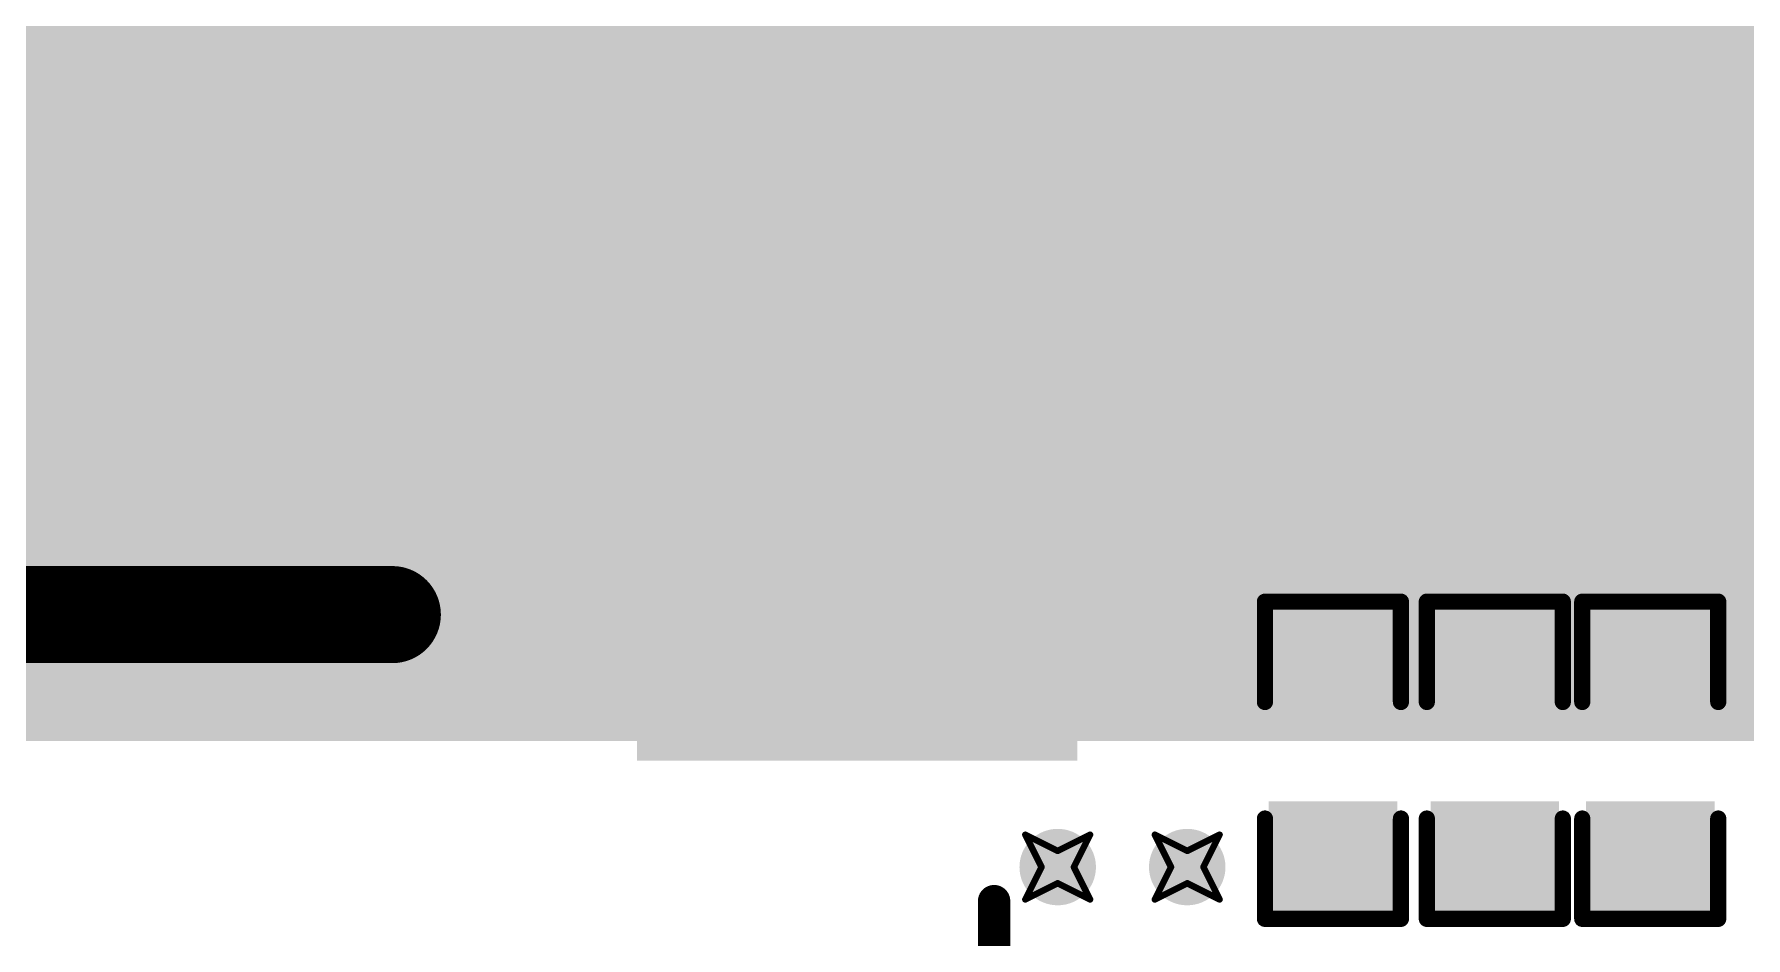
# Model space of a CAD drawing. Header units: inches. Extents: x -11 to 1110, y -7 to 455.
# Drawn here: x 620.95 to 634.38, y 23.93 to 31.02 of the extents above; entities that cross this region are included whole.
import ezdxf

# ---------------------------------------------------------------- set-up
doc = ezdxf.new("R2010")
doc.units = ezdxf.units.IN
for name, color, linetype in [('Bottom Layer', 5, 'Continuous'), ('Bottom Overlay', 54, 'Continuous'), ('Bottom Paste', 16, 'Continuous'), ('Bottom Solder', 6, 'Continuous'), ('Drill Drawing', 1, 'Continuous'), ('Top Layer', 1, 'Continuous'), ('Via Holes', 16, 'Continuous')]:
    doc.layers.add(name, color=color, linetype=linetype)

# ---------------------------------------------------------------- blocks, each defined once
blk = doc.blocks.new('BCIH1367_2R2M_B_234')
at = {"layer": 'Bottom Layer'}
blk.add_hatch(color=5, dxfattribs=at).paths.add_polyline_path([(3.99999962, 2.50000008), (7.250000739999999, 2.50000008), (7.250000739999999, -2.50000008), (3.99999962, -2.50000008)])
at = {"layer": 'Bottom Paste'}
blk.add_hatch(color=16, dxfattribs=at).paths.add_polyline_path([(3.99999962, 2.50000008), (7.250000739999999, 2.50000008), (7.250000739999999, -2.50000008), (3.99999962, -2.50000008)])
at = {"layer": 'Bottom Solder'}
blk.add_hatch(color=6, dxfattribs=at).paths.add_polyline_path([(3.898399619999999, 2.60160008), (7.351600739999999, 2.60160008), (7.351600739999999, -2.60160008), (3.898399619999999, -2.60160008)])
at = {"layer": 'Bottom Overlay'}
blk.add_lwpolyline([(6.6999993, -6.300000099999999, 0.254, 0.254, 0), (6.6999993, -3.7027993, 0.254, 0.254, 0)], format="xyseb", dxfattribs=at)
blk.add_lwpolyline([(6.6364993, -3.7027993, 0.127, 0.127, 1), (6.763499299999999, -3.7027993, 0.127, 0.127, 1)], format="xyseb", close=True, dxfattribs=at)
blk = doc.blocks.new('C___0603_B_243')
at = {"layer": 'Bottom Layer'}
for points in [[(-1.143, -0.4445), (-1.143, 0.4445), (-0.3809999999999999, 0.4445), (-0.3809999999999999, -0.4445)], [(0.3809999999999999, -0.4445), (0.3809999999999999, 0.4445), (1.143, 0.4445), (1.143, -0.4445)]]:
    blk.add_hatch(color=5, dxfattribs=at).paths.add_polyline_path(points)
at = {"layer": 'Bottom Paste'}
for points in [[(-1.143, -0.4445), (-1.143, 0.4445), (-0.3809999999999999, 0.4445), (-0.3809999999999999, -0.4445)], [(0.3809999999999999, -0.4445), (0.3809999999999999, 0.4445), (1.143, 0.4445), (1.143, -0.4445)]]:
    blk.add_hatch(color=16, dxfattribs=at).paths.add_polyline_path(points)
at = {"layer": 'Bottom Solder'}
for points in [[(-1.20299988, -0.50449988), (-1.20299988, 0.50449988), (-0.3210001199999999, 0.50449988), (-0.3210001199999999, -0.50449988)], [(0.3210001199999999, -0.50449988), (0.3210001199999999, 0.50449988), (1.20299988, 0.50449988), (1.20299988, -0.50449988)]]:
    blk.add_hatch(color=6, dxfattribs=at).paths.add_polyline_path(points)
at = {"layer": 'Bottom Overlay'}
for points in [[(-1.2446, 0.5334, 0.127, 0.127, 0), (-1.2446, -0.5334, 0.127, 0.127, 0)], [(-1.2446, 0.5334, 0.127, 0.127, 0), (-0.4571999999999999, 0.5334, 0.127, 0.127, 0)], [(0.4571999999999999, 0.5334, 0.127, 0.127, 0), (1.2446, 0.5334, 0.127, 0.127, 0)], [(1.2446, 0.5334, 0.127, 0.127, 0), (1.2446, -0.5334, 0.127, 0.127, 0)], [(-1.2446, -0.5334, 0.127, 0.127, 0), (-0.4571999999999999, -0.5334, 0.127, 0.127, 0)], [(0.4571999999999999, -0.5334, 0.127, 0.127, 0), (1.2446, -0.5334, 0.127, 0.127, 0)]]:
    blk.add_lwpolyline(points, format="xyseb", dxfattribs=at)
for points in [[(-1.27635, 0.5334, 0.0635, 0.0635, 1), (-1.21285, 0.5334, 0.0635, 0.0635, 1)], [(-1.27635, 0.5334, 0.0635, 0.0635, 1), (-1.21285, 0.5334, 0.0635, 0.0635, 1)], [(-0.4889499999999999, 0.5334, 0.0635, 0.0635, 1), (-0.42545, 0.5334, 0.0635, 0.0635, 1)], [(0.42545, 0.5334, 0.0635, 0.0635, 1), (0.4889499999999999, 0.5334, 0.0635, 0.0635, 1)], [(1.21285, 0.5334, 0.0635, 0.0635, 1), (1.27635, 0.5334, 0.0635, 0.0635, 1)], [(1.21285, 0.5334, 0.0635, 0.0635, 1), (1.27635, 0.5334, 0.0635, 0.0635, 1)], [(-1.27635, -0.5334, 0.0635, 0.0635, 1), (-1.21285, -0.5334, 0.0635, 0.0635, 1)], [(-1.27635, -0.5334, 0.0635, 0.0635, 1), (-1.21285, -0.5334, 0.0635, 0.0635, 1)], [(-0.4889499999999999, -0.5334, 0.0635, 0.0635, 1), (-0.42545, -0.5334, 0.0635, 0.0635, 1)], [(0.42545, -0.5334, 0.0635, 0.0635, 1), (0.4889499999999999, -0.5334, 0.0635, 0.0635, 1)], [(1.21285, -0.5334, 0.0635, 0.0635, 1), (1.27635, -0.5334, 0.0635, 0.0635, 1)], [(1.21285, -0.5334, 0.0635, 0.0635, 1), (1.27635, -0.5334, 0.0635, 0.0635, 1)]]:
    blk.add_lwpolyline(points, format="xyseb", close=True, dxfattribs=at)
blk = doc.blocks.new('C___0603_B_244')
at = {"layer": 'Bottom Layer'}
for points in [[(-1.143, -0.4445), (-1.143, 0.4445), (-0.3809999999999999, 0.4445), (-0.3809999999999999, -0.4445)], [(0.3809999999999999, -0.4445), (0.3809999999999999, 0.4445), (1.143, 0.4445), (1.143, -0.4445)]]:
    blk.add_hatch(color=5, dxfattribs=at).paths.add_polyline_path(points)
at = {"layer": 'Bottom Paste'}
for points in [[(-1.143, -0.4445), (-1.143, 0.4445), (-0.3809999999999999, 0.4445), (-0.3809999999999999, -0.4445)], [(0.3809999999999999, -0.4445), (0.3809999999999999, 0.4445), (1.143, 0.4445), (1.143, -0.4445)]]:
    blk.add_hatch(color=16, dxfattribs=at).paths.add_polyline_path(points)
at = {"layer": 'Bottom Solder'}
for points in [[(-1.20299988, -0.50449988), (-1.20299988, 0.50449988), (-0.3210001199999999, 0.50449988), (-0.3210001199999999, -0.50449988)], [(0.3210001199999999, -0.50449988), (0.3210001199999999, 0.50449988), (1.20299988, 0.50449988), (1.20299988, -0.50449988)]]:
    blk.add_hatch(color=6, dxfattribs=at).paths.add_polyline_path(points)
at = {"layer": 'Bottom Overlay'}
for points in [[(-1.2446, 0.5334, 0.127, 0.127, 0), (-1.2446, -0.5334, 0.127, 0.127, 0)], [(-1.2446, 0.5334, 0.127, 0.127, 0), (-0.4571999999999999, 0.5334, 0.127, 0.127, 0)], [(0.4571999999999999, 0.5334, 0.127, 0.127, 0), (1.2446, 0.5334, 0.127, 0.127, 0)], [(1.2446, 0.5334, 0.127, 0.127, 0), (1.2446, -0.5334, 0.127, 0.127, 0)], [(-1.2446, -0.5334, 0.127, 0.127, 0), (-0.4571999999999999, -0.5334, 0.127, 0.127, 0)], [(0.4571999999999999, -0.5334, 0.127, 0.127, 0), (1.2446, -0.5334, 0.127, 0.127, 0)]]:
    blk.add_lwpolyline(points, format="xyseb", dxfattribs=at)
for points in [[(-1.27635, 0.5334, 0.0635, 0.0635, 1), (-1.21285, 0.5334, 0.0635, 0.0635, 1)], [(-1.27635, 0.5334, 0.0635, 0.0635, 1), (-1.21285, 0.5334, 0.0635, 0.0635, 1)], [(-0.4889499999999999, 0.5334, 0.0635, 0.0635, 1), (-0.42545, 0.5334, 0.0635, 0.0635, 1)], [(0.42545, 0.5334, 0.0635, 0.0635, 1), (0.4889499999999999, 0.5334, 0.0635, 0.0635, 1)], [(1.21285, 0.5334, 0.0635, 0.0635, 1), (1.27635, 0.5334, 0.0635, 0.0635, 1)], [(1.21285, 0.5334, 0.0635, 0.0635, 1), (1.27635, 0.5334, 0.0635, 0.0635, 1)], [(-1.27635, -0.5334, 0.0635, 0.0635, 1), (-1.21285, -0.5334, 0.0635, 0.0635, 1)], [(-1.27635, -0.5334, 0.0635, 0.0635, 1), (-1.21285, -0.5334, 0.0635, 0.0635, 1)], [(-0.4889499999999999, -0.5334, 0.0635, 0.0635, 1), (-0.42545, -0.5334, 0.0635, 0.0635, 1)], [(0.42545, -0.5334, 0.0635, 0.0635, 1), (0.4889499999999999, -0.5334, 0.0635, 0.0635, 1)], [(1.21285, -0.5334, 0.0635, 0.0635, 1), (1.27635, -0.5334, 0.0635, 0.0635, 1)], [(1.21285, -0.5334, 0.0635, 0.0635, 1), (1.27635, -0.5334, 0.0635, 0.0635, 1)]]:
    blk.add_lwpolyline(points, format="xyseb", close=True, dxfattribs=at)
blk = doc.blocks.new('C___0603_B_245')
at = {"layer": 'Bottom Layer'}
for points in [[(-1.143, -0.4445), (-1.143, 0.4445), (-0.3809999999999999, 0.4445), (-0.3809999999999999, -0.4445)], [(0.3809999999999999, -0.4445), (0.3809999999999999, 0.4445), (1.143, 0.4445), (1.143, -0.4445)]]:
    blk.add_hatch(color=5, dxfattribs=at).paths.add_polyline_path(points)
at = {"layer": 'Bottom Paste'}
for points in [[(-1.143, -0.4445), (-1.143, 0.4445), (-0.3809999999999999, 0.4445), (-0.3809999999999999, -0.4445)], [(0.3809999999999999, -0.4445), (0.3809999999999999, 0.4445), (1.143, 0.4445), (1.143, -0.4445)]]:
    blk.add_hatch(color=16, dxfattribs=at).paths.add_polyline_path(points)
at = {"layer": 'Bottom Solder'}
for points in [[(-1.20299988, -0.50449988), (-1.20299988, 0.50449988), (-0.3210001199999999, 0.50449988), (-0.3210001199999999, -0.50449988)], [(0.3210001199999999, -0.50449988), (0.3210001199999999, 0.50449988), (1.20299988, 0.50449988), (1.20299988, -0.50449988)]]:
    blk.add_hatch(color=6, dxfattribs=at).paths.add_polyline_path(points)
at = {"layer": 'Bottom Overlay'}
for points in [[(-1.2446, 0.5334, 0.127, 0.127, 0), (-1.2446, -0.5334, 0.127, 0.127, 0)], [(-1.2446, 0.5334, 0.127, 0.127, 0), (-0.4571999999999999, 0.5334, 0.127, 0.127, 0)], [(0.4571999999999999, 0.5334, 0.127, 0.127, 0), (1.2446, 0.5334, 0.127, 0.127, 0)], [(1.2446, 0.5334, 0.127, 0.127, 0), (1.2446, -0.5334, 0.127, 0.127, 0)], [(-1.2446, -0.5334, 0.127, 0.127, 0), (-0.4571999999999999, -0.5334, 0.127, 0.127, 0)], [(0.4571999999999999, -0.5334, 0.127, 0.127, 0), (1.2446, -0.5334, 0.127, 0.127, 0)]]:
    blk.add_lwpolyline(points, format="xyseb", dxfattribs=at)
for points in [[(-1.27635, 0.5334, 0.0635, 0.0635, 1), (-1.21285, 0.5334, 0.0635, 0.0635, 1)], [(-1.27635, 0.5334, 0.0635, 0.0635, 1), (-1.21285, 0.5334, 0.0635, 0.0635, 1)], [(-0.4889499999999999, 0.5334, 0.0635, 0.0635, 1), (-0.42545, 0.5334, 0.0635, 0.0635, 1)], [(0.42545, 0.5334, 0.0635, 0.0635, 1), (0.4889499999999999, 0.5334, 0.0635, 0.0635, 1)], [(1.21285, 0.5334, 0.0635, 0.0635, 1), (1.27635, 0.5334, 0.0635, 0.0635, 1)], [(1.21285, 0.5334, 0.0635, 0.0635, 1), (1.27635, 0.5334, 0.0635, 0.0635, 1)], [(-1.27635, -0.5334, 0.0635, 0.0635, 1), (-1.21285, -0.5334, 0.0635, 0.0635, 1)], [(-1.27635, -0.5334, 0.0635, 0.0635, 1), (-1.21285, -0.5334, 0.0635, 0.0635, 1)], [(-0.4889499999999999, -0.5334, 0.0635, 0.0635, 1), (-0.42545, -0.5334, 0.0635, 0.0635, 1)], [(0.42545, -0.5334, 0.0635, 0.0635, 1), (0.4889499999999999, -0.5334, 0.0635, 0.0635, 1)], [(1.21285, -0.5334, 0.0635, 0.0635, 1), (1.27635, -0.5334, 0.0635, 0.0635, 1)], [(1.21285, -0.5334, 0.0635, 0.0635, 1), (1.27635, -0.5334, 0.0635, 0.0635, 1)]]:
    blk.add_lwpolyline(points, format="xyseb", close=True, dxfattribs=at)

msp = doc.modelspace()

# ---------------------------------------------------------------- hatches: boundary and pattern name
at = {"layer": 'Bottom Layer'}
msp.add_hatch(color=5, dxfattribs=at).paths.add_polyline_path([(670.0011999999999, 25.4762), (621.9444, 25.4762), (621.9444, 45.8724), (670.0011999999999, 45.8724)])
h = msp.add_hatch(color=5, dxfattribs=at)
edge = h.paths.add_edge_path()
edge.add_arc((628.9802, 24.4856), 0.2999994, 0, 360)
h = msp.add_hatch(color=5, dxfattribs=at)
edge = h.paths.add_edge_path()
edge.add_arc((629.9961999999999, 24.4856), 0.2999994, 0, 360)
at = {"layer": 'Top Layer'}
msp.add_hatch(color=1, dxfattribs=at).paths.add_polyline_path([(669.4932, 25.4762), (609.8032, 25.4762), (609.8032, 39.878), (669.4932, 39.878)])
h = msp.add_hatch(color=1, dxfattribs=at)
edge = h.paths.add_edge_path()
edge.add_arc((628.9802, 24.4856), 0.2999994, 0, 360)
h = msp.add_hatch(color=1, dxfattribs=at)
edge = h.paths.add_edge_path()
edge.add_arc((629.9961999999999, 24.4856), 0.2999994, 0, 360)
at = {"layer": 'Via Holes'}
h = msp.add_hatch(color=7, dxfattribs=at)
edge = h.paths.add_edge_path()
edge.add_arc((628.9802, 24.4856), 0.1499997, 0, 360)
h = msp.add_hatch(color=7, dxfattribs=at)
edge = h.paths.add_edge_path()
edge.add_arc((629.9961999999999, 24.4856), 0.1499997, 0, 360)

# ---------------------------------------------------------------- linework, layer by layer
at = {"layer": 'Drill Drawing'}
for points in [[(628.7262, 24.7396, 0.0508, 0.0508, 0), (628.9802, 24.6126, 0.0508, 0.0508, 0)], [(628.7262, 24.7396, 0.0508, 0.0508, 0), (628.8531999999999, 24.4856, 0.0508, 0.0508, 0)], [(628.9802, 24.6126, 0.0508, 0.0508, 0), (629.2342, 24.7396, 0.0508, 0.0508, 0)], [(629.1072, 24.4856, 0.0508, 0.0508, 0), (629.2342, 24.7396, 0.0508, 0.0508, 0)], [(629.7421999999999, 24.7396, 0.0508, 0.0508, 0), (629.9961999999999, 24.6126, 0.0508, 0.0508, 0)], [(629.7421999999999, 24.7396, 0.0508, 0.0508, 0), (629.8691999999999, 24.4856, 0.0508, 0.0508, 0)], [(629.9961999999999, 24.6126, 0.0508, 0.0508, 0), (630.2502, 24.7396, 0.0508, 0.0508, 0)], [(630.1232, 24.4856, 0.0508, 0.0508, 0), (630.2502, 24.7396, 0.0508, 0.0508, 0)], [(628.7262, 24.2316, 0.0508, 0.0508, 0), (628.8531999999999, 24.4856, 0.0508, 0.0508, 0)], [(629.1072, 24.4856, 0.0508, 0.0508, 0), (629.2342, 24.2316, 0.0508, 0.0508, 0)], [(629.7421999999999, 24.2316, 0.0508, 0.0508, 0), (629.8691999999999, 24.4856, 0.0508, 0.0508, 0)], [(630.1232, 24.4856, 0.0508, 0.0508, 0), (630.2502, 24.2316, 0.0508, 0.0508, 0)], [(628.7262, 24.2316, 0.0508, 0.0508, 0), (628.9802, 24.3586, 0.0508, 0.0508, 0)], [(628.9802, 24.3586, 0.0508, 0.0508, 0), (629.2342, 24.2316, 0.0508, 0.0508, 0)], [(629.7421999999999, 24.2316, 0.0508, 0.0508, 0), (629.9961999999999, 24.3586, 0.0508, 0.0508, 0)], [(629.9961999999999, 24.3586, 0.0508, 0.0508, 0), (630.2502, 24.2316, 0.0508, 0.0508, 0)]]:
    msp.add_lwpolyline(points, format="xyseb", dxfattribs=at)
for points in [[(628.7135, 24.7396, 0.0254, 0.0254, 1), (628.7389, 24.7396, 0.0254, 0.0254, 1)], [(628.7135, 24.7396, 0.0254, 0.0254, 1), (628.7389, 24.7396, 0.0254, 0.0254, 1)], [(629.2215, 24.7396, 0.0254, 0.0254, 1), (629.2469, 24.7396, 0.0254, 0.0254, 1)], [(629.2215, 24.7396, 0.0254, 0.0254, 1), (629.2469, 24.7396, 0.0254, 0.0254, 1)], [(629.7295, 24.7396, 0.0254, 0.0254, 1), (629.7549, 24.7396, 0.0254, 0.0254, 1)], [(629.7295, 24.7396, 0.0254, 0.0254, 1), (629.7549, 24.7396, 0.0254, 0.0254, 1)], [(630.2375, 24.7396, 0.0254, 0.0254, 1), (630.2629, 24.7396, 0.0254, 0.0254, 1)], [(630.2375, 24.7396, 0.0254, 0.0254, 1), (630.2629, 24.7396, 0.0254, 0.0254, 1)], [(628.9675, 24.6126, 0.0254, 0.0254, 1), (628.9929, 24.6126, 0.0254, 0.0254, 1)], [(628.9675, 24.6126, 0.0254, 0.0254, 1), (628.9929, 24.6126, 0.0254, 0.0254, 1)], [(629.9834999999999, 24.6126, 0.0254, 0.0254, 1), (630.0088999999999, 24.6126, 0.0254, 0.0254, 1)], [(629.9834999999999, 24.6126, 0.0254, 0.0254, 1), (630.0088999999999, 24.6126, 0.0254, 0.0254, 1)], [(628.8405, 24.4856, 0.0254, 0.0254, 1), (628.8659, 24.4856, 0.0254, 0.0254, 1)], [(628.8405, 24.4856, 0.0254, 0.0254, 1), (628.8659, 24.4856, 0.0254, 0.0254, 1)], [(629.0944999999999, 24.4856, 0.0254, 0.0254, 1), (629.1198999999999, 24.4856, 0.0254, 0.0254, 1)], [(629.0944999999999, 24.4856, 0.0254, 0.0254, 1), (629.1198999999999, 24.4856, 0.0254, 0.0254, 1)], [(629.8565, 24.4856, 0.0254, 0.0254, 1), (629.8819, 24.4856, 0.0254, 0.0254, 1)], [(629.8565, 24.4856, 0.0254, 0.0254, 1), (629.8819, 24.4856, 0.0254, 0.0254, 1)], [(630.1105, 24.4856, 0.0254, 0.0254, 1), (630.1358999999999, 24.4856, 0.0254, 0.0254, 1)], [(630.1105, 24.4856, 0.0254, 0.0254, 1), (630.1358999999999, 24.4856, 0.0254, 0.0254, 1)], [(628.9675, 24.3586, 0.0254, 0.0254, 1), (628.9929, 24.3586, 0.0254, 0.0254, 1)], [(628.9675, 24.3586, 0.0254, 0.0254, 1), (628.9929, 24.3586, 0.0254, 0.0254, 1)], [(629.9834999999999, 24.3586, 0.0254, 0.0254, 1), (630.0088999999999, 24.3586, 0.0254, 0.0254, 1)], [(629.9834999999999, 24.3586, 0.0254, 0.0254, 1), (630.0088999999999, 24.3586, 0.0254, 0.0254, 1)], [(628.7135, 24.2316, 0.0254, 0.0254, 1), (628.7389, 24.2316, 0.0254, 0.0254, 1)], [(628.7135, 24.2316, 0.0254, 0.0254, 1), (628.7389, 24.2316, 0.0254, 0.0254, 1)], [(629.2215, 24.2316, 0.0254, 0.0254, 1), (629.2469, 24.2316, 0.0254, 0.0254, 1)], [(629.2215, 24.2316, 0.0254, 0.0254, 1), (629.2469, 24.2316, 0.0254, 0.0254, 1)], [(629.7295, 24.2316, 0.0254, 0.0254, 1), (629.7549, 24.2316, 0.0254, 0.0254, 1)], [(629.7295, 24.2316, 0.0254, 0.0254, 1), (629.7549, 24.2316, 0.0254, 0.0254, 1)], [(630.2375, 24.2316, 0.0254, 0.0254, 1), (630.2629, 24.2316, 0.0254, 0.0254, 1)], [(630.2375, 24.2316, 0.0254, 0.0254, 1), (630.2629, 24.2316, 0.0254, 0.0254, 1)]]:
    msp.add_lwpolyline(points, format="xyseb", close=True, dxfattribs=at)
at = {"layer": 'Top Layer'}
msp.add_lwpolyline([(610.63356918, 26.4668, 0.7619999999999999, 0.7619999999999999, 0), (623.76044412, 26.4668, 0.7619999999999999, 0.7619999999999999, 0)], format="xyseb", dxfattribs=at)
msp.add_lwpolyline([(623.56994412, 26.4668, 0.3809999999999999, 0.3809999999999999, 1), (623.95094412, 26.4668, 0.3809999999999999, 0.3809999999999999, 1)], format="xyseb", close=True, dxfattribs=at)

# ---------------------------------------------------------------- block references
msp.add_blockref('BCIH1367_2R2M_B_234', (621.7811999200001, 27.92119892))
at = {"rotation": 90}
for name, p in [('C___0603_B_245', (631.1392, 25.3238)), ('C___0603_B_244', (632.4091999999999, 25.3238)), ('C___0603_B_243', (633.6284, 25.3238))]:
    msp.add_blockref(name, p, dxfattribs=at)

doc.saveas('drawing.dxf')
